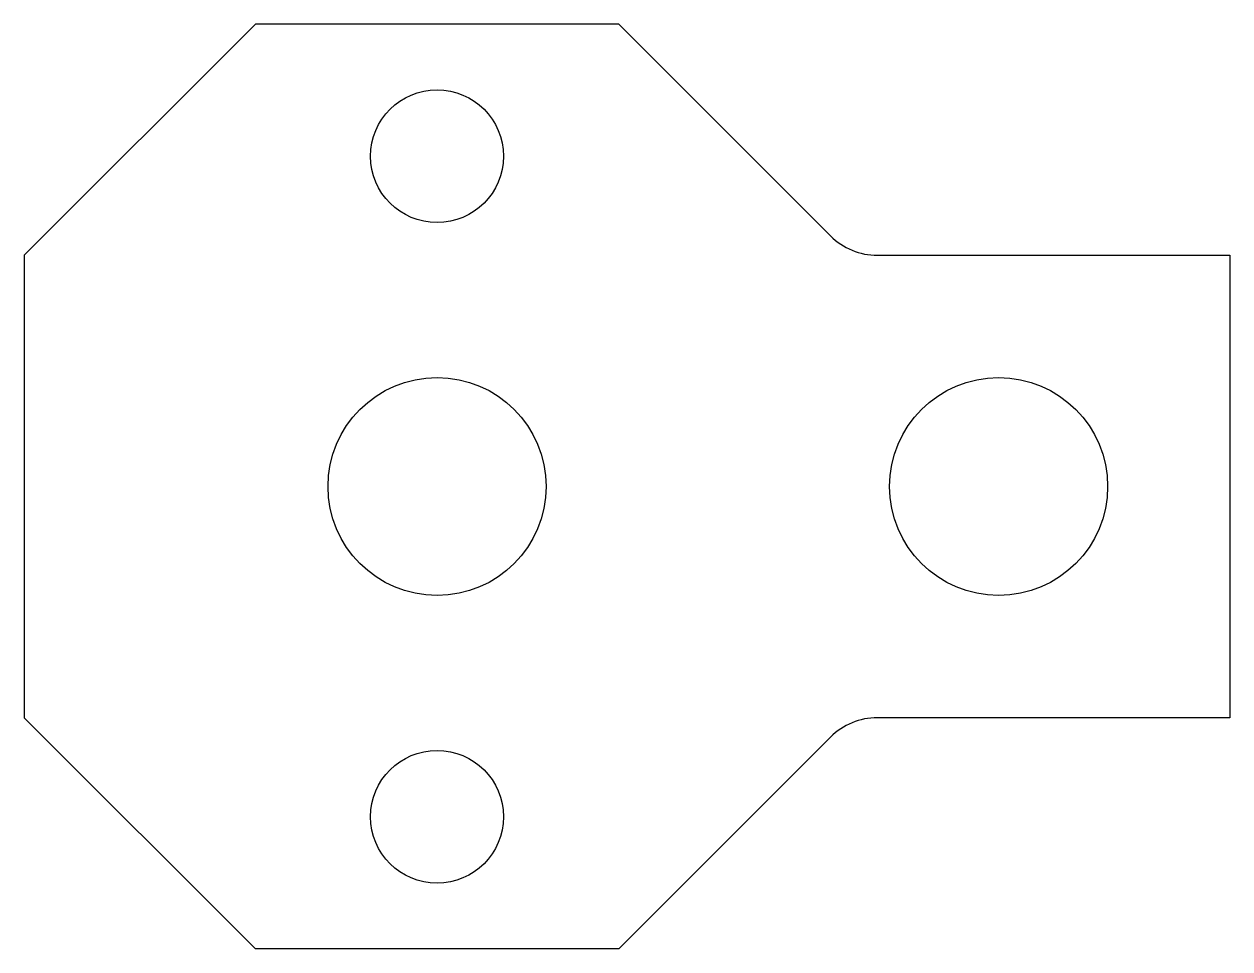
# Model space of a CAD drawing. Header units: millimetres. Extents: x -6.3 to 12, y -7 to 7.
import ezdxf

# ---------------------------------------------------------------- set-up
doc = ezdxf.new("R2010")
doc.units = ezdxf.units.MM
doc.layers.add('DRILL_REFERENCE', color=4, linetype='Continuous')
doc.layers.add('HEAD_OUTLINE', color=7, linetype='Continuous')

msp = doc.modelspace()

# ---------------------------------------------------------------- linework, layer by layer
at = {"layer": 'DRILL_REFERENCE'}
for centre, radius in [((0, 5), 1.005), ((0, 0), 1.65), ((8.5, 0), 1.65), ((0, -5), 1.005)]:
    msp.add_circle(centre, radius, dxfattribs=at)
at = {"layer": 'HEAD_OUTLINE'}
for p, q in [((-6.25, 3.5), (-2.75, 7)), ((2.75, 7), (-2.75, 7)), ((2.75, 7), (5.957, 3.793)), ((-6.25, 3.5), (-6.25, -3.5)), ((6.664, 3.5), (12, 3.5)), ((12, 3.5), (12, -3.5)), ((-2.75, -7), (-6.25, -3.5)), ((12, -3.5), (6.664, -3.5)), ((5.957, -3.793), (2.75, -7)), ((2.75, -7), (-2.75, -7))]:
    msp.add_line(p, q, dxfattribs=at)
for centre, start, end in [((6.664, 4.5), -135, -90), ((6.664, -4.5), 90, 135)]:
    msp.add_arc(centre, 1, start, end, dxfattribs=at)

doc.saveas('drawing.dxf')
